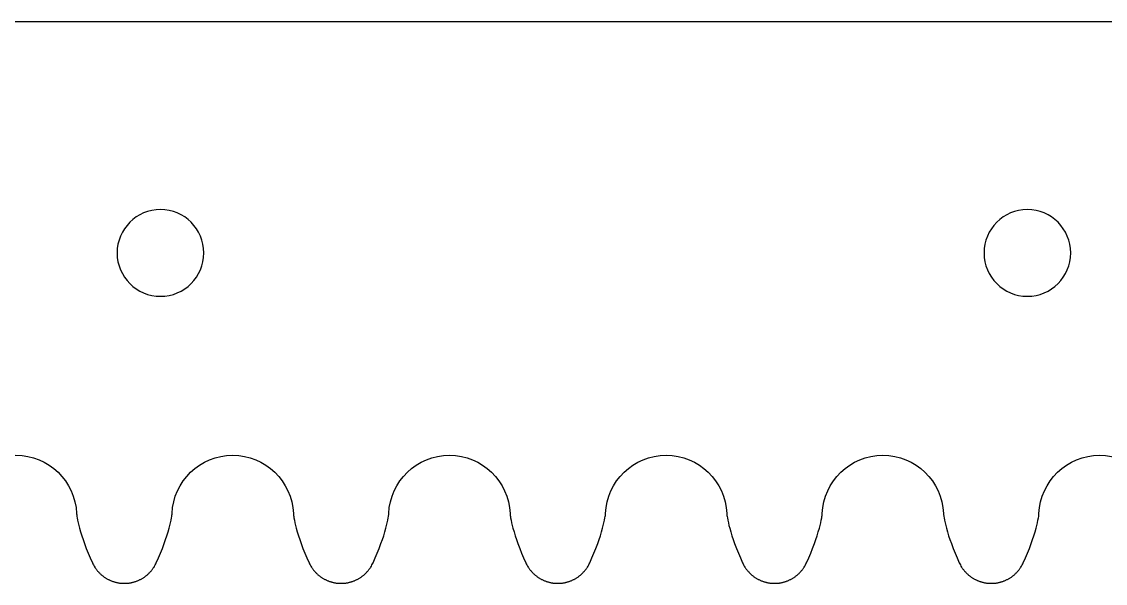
# Model space of a CAD drawing. Extents: x -1581 to -1270, y 120 to 168.
# Drawn here: x -1539.8 to -1502.3, y 149.02 to 168.45 of the extents above; entities that cross this region are included whole.
import ezdxf

# ---------------------------------------------------------------- set-up
doc = ezdxf.new("R2010")
doc.units = 0
doc.layers.add('V2_X8M8_BEARINGS', color=7, linetype='CONTINUOUS')

msp = doc.modelspace()

# ---------------------------------------------------------------- linework, layer by layer
at = {"layer": 'V2_X8M8_BEARINGS'}
for p, q in [((-1270.004, 168.445), (-1581.388, 168.445)), ((-1537.896, 151.427), (-1537.896, 151.412)), ((-1537.896, 151.412), (-1537.895, 151.403)), ((-1537.895, 151.403), (-1537.894, 151.398)), ((-1537.894, 151.398), (-1537.894, 151.39)), ((-1537.894, 151.39), (-1537.89, 151.366)), ((-1537.89, 151.366), (-1537.885, 151.331)), ((-1537.885, 151.331), (-1537.877, 151.285)), ((-1537.877, 151.285), (-1537.861, 151.199)), ((-1537.861, 151.199), (-1537.842, 151.11)), ((-1534.647, 151.11), (-1534.629, 151.199)), ((-1534.629, 151.199), (-1534.612, 151.285)), ((-1534.612, 151.285), (-1534.604, 151.331)), ((-1534.604, 151.331), (-1534.599, 151.366)), ((-1534.599, 151.366), (-1534.596, 151.39)), ((-1534.596, 151.39), (-1534.595, 151.398)), ((-1534.595, 151.398), (-1534.594, 151.403)), ((-1534.594, 151.412), (-1534.593, 151.427)), ((-1534.594, 151.403), (-1534.594, 151.412)), ((-1530.396, 151.427), (-1530.396, 151.412)), ((-1530.396, 151.412), (-1530.395, 151.403)), ((-1530.395, 151.403), (-1530.394, 151.398)), ((-1530.394, 151.398), (-1530.394, 151.39)), ((-1530.394, 151.39), (-1530.39, 151.366)), ((-1530.39, 151.366), (-1530.385, 151.331)), ((-1530.385, 151.331), (-1530.377, 151.285)), ((-1530.377, 151.285), (-1530.361, 151.199)), ((-1530.361, 151.199), (-1530.342, 151.11)), ((-1527.147, 151.11), (-1527.129, 151.199)), ((-1527.129, 151.199), (-1527.112, 151.285)), ((-1527.112, 151.285), (-1527.104, 151.331)), ((-1527.104, 151.331), (-1527.099, 151.366)), ((-1527.099, 151.366), (-1527.096, 151.39)), ((-1527.096, 151.39), (-1527.095, 151.398)), ((-1527.095, 151.398), (-1527.094, 151.403)), ((-1527.094, 151.412), (-1527.093, 151.427)), ((-1527.094, 151.403), (-1527.094, 151.412)), ((-1522.896, 151.427), (-1522.896, 151.412)), ((-1522.896, 151.412), (-1522.895, 151.403)), ((-1522.895, 151.403), (-1522.894, 151.398)), ((-1522.894, 151.398), (-1522.894, 151.39)), ((-1522.894, 151.39), (-1522.89, 151.366)), ((-1522.89, 151.366), (-1522.885, 151.331)), ((-1522.885, 151.331), (-1522.877, 151.285)), ((-1522.877, 151.285), (-1522.861, 151.199)), ((-1522.861, 151.199), (-1522.842, 151.11)), ((-1519.647, 151.11), (-1519.629, 151.199)), ((-1519.629, 151.199), (-1519.612, 151.285)), ((-1519.612, 151.285), (-1519.604, 151.331)), ((-1519.604, 151.331), (-1519.599, 151.366)), ((-1519.599, 151.366), (-1519.596, 151.39)), ((-1519.596, 151.39), (-1519.595, 151.398)), ((-1519.595, 151.398), (-1519.594, 151.403)), ((-1519.594, 151.412), (-1519.593, 151.427)), ((-1519.594, 151.403), (-1519.594, 151.412)), ((-1515.396, 151.427), (-1515.396, 151.412)), ((-1515.396, 151.412), (-1515.395, 151.403)), ((-1515.395, 151.403), (-1515.394, 151.398)), ((-1515.394, 151.398), (-1515.394, 151.39)), ((-1515.394, 151.39), (-1515.39, 151.366)), ((-1515.39, 151.366), (-1515.385, 151.331)), ((-1515.385, 151.331), (-1515.377, 151.285)), ((-1515.377, 151.285), (-1515.361, 151.199)), ((-1515.361, 151.199), (-1515.342, 151.11)), ((-1512.147, 151.11), (-1512.129, 151.199)), ((-1512.129, 151.199), (-1512.112, 151.285)), ((-1512.112, 151.285), (-1512.104, 151.331)), ((-1512.104, 151.331), (-1512.099, 151.366)), ((-1512.099, 151.366), (-1512.096, 151.39)), ((-1512.096, 151.39), (-1512.095, 151.398)), ((-1512.095, 151.398), (-1512.094, 151.403)), ((-1512.094, 151.412), (-1512.093, 151.427)), ((-1512.094, 151.403), (-1512.094, 151.412)), ((-1507.896, 151.427), (-1507.896, 151.412)), ((-1507.896, 151.412), (-1507.895, 151.403)), ((-1507.895, 151.403), (-1507.894, 151.398)), ((-1507.894, 151.398), (-1507.894, 151.39)), ((-1507.894, 151.39), (-1507.89, 151.366)), ((-1507.89, 151.366), (-1507.885, 151.331)), ((-1507.885, 151.331), (-1507.877, 151.285)), ((-1507.877, 151.285), (-1507.861, 151.199)), ((-1507.861, 151.199), (-1507.842, 151.11)), ((-1504.647, 151.11), (-1504.629, 151.199)), ((-1504.629, 151.199), (-1504.612, 151.285)), ((-1504.612, 151.285), (-1504.604, 151.331)), ((-1504.604, 151.331), (-1504.599, 151.366)), ((-1504.599, 151.366), (-1504.596, 151.39)), ((-1504.596, 151.39), (-1504.595, 151.398)), ((-1504.595, 151.398), (-1504.594, 151.403)), ((-1504.594, 151.412), (-1504.593, 151.427)), ((-1504.594, 151.403), (-1504.594, 151.412)), ((-1537.842, 151.11), (-1537.821, 151.02)), ((-1537.821, 151.02), (-1537.797, 150.928)), ((-1537.797, 150.928), (-1537.76, 150.797)), ((-1537.76, 150.797), (-1537.719, 150.663)), ((-1534.77, 150.663), (-1534.729, 150.797)), ((-1534.729, 150.797), (-1534.693, 150.928)), ((-1534.693, 150.928), (-1534.669, 151.02)), ((-1534.669, 151.02), (-1534.647, 151.11)), ((-1530.342, 151.11), (-1530.321, 151.02)), ((-1530.321, 151.02), (-1530.297, 150.928)), ((-1530.297, 150.928), (-1530.26, 150.797)), ((-1530.26, 150.797), (-1530.219, 150.663)), ((-1527.27, 150.663), (-1527.229, 150.797)), ((-1527.229, 150.797), (-1527.193, 150.928)), ((-1527.193, 150.928), (-1527.169, 151.02)), ((-1527.169, 151.02), (-1527.147, 151.11)), ((-1522.842, 151.11), (-1522.821, 151.02)), ((-1522.821, 151.02), (-1522.797, 150.928)), ((-1522.797, 150.928), (-1522.76, 150.797)), ((-1522.76, 150.797), (-1522.719, 150.663)), ((-1519.77, 150.663), (-1519.729, 150.797)), ((-1519.729, 150.797), (-1519.693, 150.928)), ((-1519.693, 150.928), (-1519.669, 151.02)), ((-1519.669, 151.02), (-1519.647, 151.11)), ((-1515.342, 151.11), (-1515.321, 151.02)), ((-1515.321, 151.02), (-1515.297, 150.928)), ((-1515.297, 150.928), (-1515.26, 150.797)), ((-1515.26, 150.797), (-1515.219, 150.663)), ((-1512.27, 150.663), (-1512.229, 150.797)), ((-1512.229, 150.797), (-1512.193, 150.928)), ((-1512.193, 150.928), (-1512.169, 151.02)), ((-1512.169, 151.02), (-1512.147, 151.11)), ((-1507.842, 151.11), (-1507.821, 151.02)), ((-1507.821, 151.02), (-1507.797, 150.928)), ((-1507.797, 150.928), (-1507.76, 150.797)), ((-1507.76, 150.797), (-1507.719, 150.663)), ((-1504.77, 150.663), (-1504.729, 150.797)), ((-1504.729, 150.797), (-1504.693, 150.928)), ((-1504.693, 150.928), (-1504.669, 151.02)), ((-1504.669, 151.02), (-1504.647, 151.11)), ((-1537.719, 150.663), (-1537.674, 150.527)), ((-1537.674, 150.527), (-1537.625, 150.389)), ((-1537.625, 150.389), (-1537.563, 150.223)), ((-1534.926, 150.223), (-1534.864, 150.389)), ((-1534.864, 150.389), (-1534.815, 150.527)), ((-1534.815, 150.527), (-1534.77, 150.663)), ((-1530.219, 150.663), (-1530.174, 150.527)), ((-1530.174, 150.527), (-1530.125, 150.389)), ((-1530.125, 150.389), (-1530.063, 150.223)), ((-1527.426, 150.223), (-1527.364, 150.389)), ((-1527.364, 150.389), (-1527.315, 150.527)), ((-1527.315, 150.527), (-1527.27, 150.663)), ((-1522.719, 150.663), (-1522.674, 150.527)), ((-1522.674, 150.527), (-1522.625, 150.389)), ((-1522.625, 150.389), (-1522.563, 150.223)), ((-1519.926, 150.223), (-1519.864, 150.389)), ((-1519.864, 150.389), (-1519.815, 150.527)), ((-1519.815, 150.527), (-1519.77, 150.663)), ((-1515.219, 150.663), (-1515.174, 150.527)), ((-1515.174, 150.527), (-1515.125, 150.389)), ((-1515.125, 150.389), (-1515.063, 150.223)), ((-1512.426, 150.223), (-1512.364, 150.389)), ((-1512.364, 150.389), (-1512.315, 150.527)), ((-1512.315, 150.527), (-1512.27, 150.663)), ((-1507.719, 150.663), (-1507.674, 150.527)), ((-1507.674, 150.527), (-1507.625, 150.389)), ((-1507.625, 150.389), (-1507.563, 150.223)), ((-1504.926, 150.223), (-1504.864, 150.389)), ((-1504.864, 150.389), (-1504.815, 150.527)), ((-1504.815, 150.527), (-1504.77, 150.663)), ((-1537.563, 150.223), (-1537.497, 150.058)), ((-1537.497, 150.058), (-1537.426, 149.892)), ((-1535.063, 149.892), (-1534.993, 150.058)), ((-1534.993, 150.058), (-1534.926, 150.223)), ((-1530.063, 150.223), (-1529.996, 150.058)), ((-1529.996, 150.058), (-1529.926, 149.892)), ((-1527.563, 149.892), (-1527.493, 150.058)), ((-1527.493, 150.058), (-1527.426, 150.223)), ((-1522.563, 150.223), (-1522.496, 150.058)), ((-1522.496, 150.058), (-1522.426, 149.892)), ((-1520.063, 149.892), (-1519.993, 150.058)), ((-1519.993, 150.058), (-1519.926, 150.223)), ((-1515.063, 150.223), (-1514.996, 150.058)), ((-1514.996, 150.058), (-1514.926, 149.892)), ((-1512.563, 149.892), (-1512.493, 150.058)), ((-1512.493, 150.058), (-1512.426, 150.223)), ((-1507.563, 150.223), (-1507.496, 150.058)), ((-1507.496, 150.058), (-1507.426, 149.892)), ((-1505.063, 149.892), (-1504.993, 150.058)), ((-1504.993, 150.058), (-1504.926, 150.223)), ((-1537.426, 149.892), (-1537.351, 149.725)), ((-1537.351, 149.725), (-1537.334, 149.688)), ((-1537.334, 149.688), (-1537.314, 149.651)), ((-1537.314, 149.651), (-1537.294, 149.615)), ((-1535.196, 149.615), (-1535.175, 149.651)), ((-1535.175, 149.651), (-1535.156, 149.688)), ((-1535.156, 149.688), (-1535.138, 149.725)), ((-1535.138, 149.725), (-1535.063, 149.892)), ((-1529.926, 149.892), (-1529.851, 149.725)), ((-1529.851, 149.725), (-1529.834, 149.688)), ((-1529.834, 149.688), (-1529.814, 149.651)), ((-1529.814, 149.651), (-1529.794, 149.615)), ((-1527.696, 149.615), (-1527.675, 149.651)), ((-1527.675, 149.651), (-1527.656, 149.688)), ((-1527.656, 149.688), (-1527.638, 149.725)), ((-1527.638, 149.725), (-1527.563, 149.892)), ((-1522.426, 149.892), (-1522.351, 149.725)), ((-1522.351, 149.725), (-1522.334, 149.688)), ((-1522.334, 149.688), (-1522.314, 149.651)), ((-1522.314, 149.651), (-1522.294, 149.615)), ((-1520.196, 149.615), (-1520.175, 149.651)), ((-1520.175, 149.651), (-1520.156, 149.688)), ((-1520.156, 149.688), (-1520.138, 149.725)), ((-1520.138, 149.725), (-1520.063, 149.892)), ((-1514.926, 149.892), (-1514.851, 149.725)), ((-1514.851, 149.725), (-1514.834, 149.688)), ((-1514.834, 149.688), (-1514.814, 149.651)), ((-1514.814, 149.651), (-1514.794, 149.615)), ((-1512.696, 149.615), (-1512.675, 149.651)), ((-1512.675, 149.651), (-1512.656, 149.688)), ((-1512.656, 149.688), (-1512.638, 149.725)), ((-1512.638, 149.725), (-1512.563, 149.892)), ((-1507.426, 149.892), (-1507.351, 149.725)), ((-1507.351, 149.725), (-1507.334, 149.688)), ((-1507.334, 149.688), (-1507.314, 149.651)), ((-1507.314, 149.651), (-1507.294, 149.615)), ((-1505.196, 149.615), (-1505.175, 149.651)), ((-1505.175, 149.651), (-1505.156, 149.688)), ((-1505.156, 149.688), (-1505.138, 149.725)), ((-1505.138, 149.725), (-1505.063, 149.892)), ((-1537.294, 149.615), (-1537.271, 149.579)), ((-1537.271, 149.579), (-1537.26, 149.561)), ((-1537.26, 149.561), (-1537.248, 149.543)), ((-1537.248, 149.543), (-1537.235, 149.525)), ((-1537.235, 149.525), (-1537.223, 149.508)), ((-1537.223, 149.508), (-1537.21, 149.491)), ((-1537.21, 149.491), (-1537.196, 149.474)), ((-1537.196, 149.474), (-1537.183, 149.457)), ((-1537.183, 149.457), (-1537.169, 149.44)), ((-1537.169, 149.44), (-1537.154, 149.424)), ((-1537.154, 149.424), (-1537.139, 149.408)), ((-1537.139, 149.408), (-1537.124, 149.392)), ((-1537.124, 149.392), (-1537.109, 149.376)), ((-1537.109, 149.376), (-1537.093, 149.36)), ((-1537.093, 149.36), (-1537.077, 149.345)), ((-1537.077, 149.345), (-1537.061, 149.33)), ((-1537.061, 149.33), (-1537.044, 149.315)), ((-1537.044, 149.315), (-1537.028, 149.301)), ((-1537.028, 149.301), (-1537.01, 149.287)), ((-1537.01, 149.287), (-1536.993, 149.273)), ((-1536.993, 149.273), (-1536.975, 149.259)), ((-1536.975, 149.259), (-1536.957, 149.246)), ((-1535.532, 149.246), (-1535.514, 149.259)), ((-1535.514, 149.259), (-1535.496, 149.273)), ((-1535.496, 149.273), (-1535.479, 149.287)), ((-1535.479, 149.287), (-1535.462, 149.301)), ((-1535.462, 149.301), (-1535.445, 149.315)), ((-1535.445, 149.315), (-1535.428, 149.33)), ((-1535.428, 149.33), (-1535.412, 149.345)), ((-1535.412, 149.345), (-1535.396, 149.36)), ((-1535.396, 149.36), (-1535.38, 149.376)), ((-1535.38, 149.376), (-1535.365, 149.392)), ((-1535.365, 149.392), (-1535.35, 149.408)), ((-1535.35, 149.408), (-1535.335, 149.424)), ((-1535.335, 149.424), (-1535.321, 149.44)), ((-1535.321, 149.44), (-1535.307, 149.457)), ((-1535.307, 149.457), (-1535.293, 149.474)), ((-1535.293, 149.474), (-1535.28, 149.491)), ((-1535.28, 149.491), (-1535.267, 149.508)), ((-1535.267, 149.508), (-1535.254, 149.525)), ((-1535.254, 149.525), (-1535.242, 149.543)), ((-1535.242, 149.543), (-1535.23, 149.561)), ((-1535.23, 149.561), (-1535.218, 149.579)), ((-1535.218, 149.579), (-1535.196, 149.615)), ((-1529.794, 149.615), (-1529.771, 149.579)), ((-1529.771, 149.579), (-1529.76, 149.561)), ((-1529.76, 149.561), (-1529.748, 149.543)), ((-1529.748, 149.543), (-1529.735, 149.525)), ((-1529.735, 149.525), (-1529.723, 149.508)), ((-1529.723, 149.508), (-1529.71, 149.491)), ((-1529.71, 149.491), (-1529.696, 149.474)), ((-1529.696, 149.474), (-1529.683, 149.457)), ((-1529.683, 149.457), (-1529.669, 149.44)), ((-1529.669, 149.44), (-1529.654, 149.424)), ((-1529.654, 149.424), (-1529.639, 149.408)), ((-1529.639, 149.408), (-1529.624, 149.392)), ((-1529.624, 149.392), (-1529.609, 149.376)), ((-1529.609, 149.376), (-1529.593, 149.36)), ((-1529.593, 149.36), (-1529.577, 149.345)), ((-1529.577, 149.345), (-1529.561, 149.33)), ((-1529.561, 149.33), (-1529.544, 149.315)), ((-1529.544, 149.315), (-1529.528, 149.301)), ((-1529.528, 149.301), (-1529.51, 149.287)), ((-1529.51, 149.287), (-1529.493, 149.273)), ((-1529.493, 149.273), (-1529.475, 149.259)), ((-1529.475, 149.259), (-1529.457, 149.246)), ((-1528.032, 149.246), (-1528.014, 149.259)), ((-1528.014, 149.259), (-1527.996, 149.273)), ((-1527.996, 149.273), (-1527.979, 149.287)), ((-1527.979, 149.287), (-1527.962, 149.301)), ((-1527.962, 149.301), (-1527.945, 149.315)), ((-1527.945, 149.315), (-1527.928, 149.33)), ((-1527.928, 149.33), (-1527.912, 149.345)), ((-1527.912, 149.345), (-1527.896, 149.36)), ((-1527.896, 149.36), (-1527.88, 149.376)), ((-1527.88, 149.376), (-1527.865, 149.392)), ((-1527.865, 149.392), (-1527.85, 149.408)), ((-1527.85, 149.408), (-1527.835, 149.424)), ((-1527.835, 149.424), (-1527.821, 149.44)), ((-1527.821, 149.44), (-1527.807, 149.457)), ((-1527.807, 149.457), (-1527.793, 149.474)), ((-1527.793, 149.474), (-1527.78, 149.491)), ((-1527.78, 149.491), (-1527.767, 149.508)), ((-1527.767, 149.508), (-1527.754, 149.525)), ((-1527.754, 149.525), (-1527.742, 149.543)), ((-1527.742, 149.543), (-1527.73, 149.561)), ((-1527.73, 149.561), (-1527.718, 149.579)), ((-1527.718, 149.579), (-1527.696, 149.615)), ((-1522.294, 149.615), (-1522.271, 149.579)), ((-1522.271, 149.579), (-1522.26, 149.561)), ((-1522.26, 149.561), (-1522.248, 149.543)), ((-1522.248, 149.543), (-1522.235, 149.525)), ((-1522.235, 149.525), (-1522.223, 149.508)), ((-1522.223, 149.508), (-1522.21, 149.491)), ((-1522.21, 149.491), (-1522.196, 149.474)), ((-1522.196, 149.474), (-1522.183, 149.457)), ((-1522.183, 149.457), (-1522.169, 149.44)), ((-1522.169, 149.44), (-1522.154, 149.424)), ((-1522.154, 149.424), (-1522.139, 149.408)), ((-1522.139, 149.408), (-1522.124, 149.392)), ((-1522.124, 149.392), (-1522.109, 149.376)), ((-1522.109, 149.376), (-1522.093, 149.36)), ((-1522.093, 149.36), (-1522.077, 149.345)), ((-1522.077, 149.345), (-1522.061, 149.33)), ((-1522.061, 149.33), (-1522.044, 149.315)), ((-1522.044, 149.315), (-1522.028, 149.301)), ((-1522.028, 149.301), (-1522.01, 149.287)), ((-1522.01, 149.287), (-1521.993, 149.273)), ((-1521.993, 149.273), (-1521.975, 149.259)), ((-1521.975, 149.259), (-1521.957, 149.246)), ((-1520.532, 149.246), (-1520.514, 149.259)), ((-1520.514, 149.259), (-1520.496, 149.273)), ((-1520.496, 149.273), (-1520.479, 149.287)), ((-1520.479, 149.287), (-1520.462, 149.301)), ((-1520.462, 149.301), (-1520.445, 149.315)), ((-1520.445, 149.315), (-1520.428, 149.33)), ((-1520.428, 149.33), (-1520.412, 149.345)), ((-1520.412, 149.345), (-1520.396, 149.36)), ((-1520.396, 149.36), (-1520.38, 149.376)), ((-1520.38, 149.376), (-1520.365, 149.392)), ((-1520.365, 149.392), (-1520.35, 149.408)), ((-1520.35, 149.408), (-1520.335, 149.424)), ((-1520.335, 149.424), (-1520.321, 149.44)), ((-1520.321, 149.44), (-1520.307, 149.457)), ((-1520.307, 149.457), (-1520.293, 149.474)), ((-1520.293, 149.474), (-1520.28, 149.491)), ((-1520.28, 149.491), (-1520.267, 149.508)), ((-1520.267, 149.508), (-1520.254, 149.525)), ((-1520.254, 149.525), (-1520.242, 149.543)), ((-1520.242, 149.543), (-1520.23, 149.561)), ((-1520.23, 149.561), (-1520.218, 149.579)), ((-1520.218, 149.579), (-1520.196, 149.615)), ((-1514.794, 149.615), (-1514.771, 149.579)), ((-1514.771, 149.579), (-1514.76, 149.561)), ((-1514.76, 149.561), (-1514.748, 149.543)), ((-1514.748, 149.543), (-1514.735, 149.525)), ((-1514.735, 149.525), (-1514.723, 149.508)), ((-1514.723, 149.508), (-1514.71, 149.491)), ((-1514.71, 149.491), (-1514.696, 149.474)), ((-1514.696, 149.474), (-1514.683, 149.457)), ((-1514.683, 149.457), (-1514.669, 149.44)), ((-1514.669, 149.44), (-1514.654, 149.424)), ((-1514.654, 149.424), (-1514.639, 149.408)), ((-1514.639, 149.408), (-1514.624, 149.392)), ((-1514.624, 149.392), (-1514.609, 149.376)), ((-1514.609, 149.376), (-1514.593, 149.36)), ((-1514.593, 149.36), (-1514.577, 149.345)), ((-1514.577, 149.345), (-1514.561, 149.33)), ((-1514.561, 149.33), (-1514.544, 149.315)), ((-1514.544, 149.315), (-1514.528, 149.301)), ((-1514.528, 149.301), (-1514.51, 149.287)), ((-1514.51, 149.287), (-1514.493, 149.273)), ((-1514.493, 149.273), (-1514.475, 149.259)), ((-1514.475, 149.259), (-1514.457, 149.246)), ((-1513.032, 149.246), (-1513.014, 149.259)), ((-1513.014, 149.259), (-1512.996, 149.273)), ((-1512.996, 149.273), (-1512.979, 149.287)), ((-1512.979, 149.287), (-1512.962, 149.301)), ((-1512.962, 149.301), (-1512.945, 149.315)), ((-1512.945, 149.315), (-1512.928, 149.33)), ((-1512.928, 149.33), (-1512.912, 149.345)), ((-1512.912, 149.345), (-1512.896, 149.36)), ((-1512.896, 149.36), (-1512.88, 149.376)), ((-1512.88, 149.376), (-1512.865, 149.392)), ((-1512.865, 149.392), (-1512.85, 149.408)), ((-1512.85, 149.408), (-1512.835, 149.424)), ((-1512.835, 149.424), (-1512.821, 149.44)), ((-1512.821, 149.44), (-1512.807, 149.457)), ((-1512.807, 149.457), (-1512.793, 149.474)), ((-1512.793, 149.474), (-1512.78, 149.491)), ((-1512.78, 149.491), (-1512.767, 149.508)), ((-1512.767, 149.508), (-1512.754, 149.525)), ((-1512.754, 149.525), (-1512.742, 149.543)), ((-1512.742, 149.543), (-1512.73, 149.561)), ((-1512.73, 149.561), (-1512.718, 149.579)), ((-1512.718, 149.579), (-1512.696, 149.615)), ((-1507.294, 149.615), (-1507.271, 149.579)), ((-1507.271, 149.579), (-1507.26, 149.561)), ((-1507.26, 149.561), (-1507.248, 149.543)), ((-1507.248, 149.543), (-1507.235, 149.525)), ((-1507.235, 149.525), (-1507.223, 149.508)), ((-1507.223, 149.508), (-1507.21, 149.491)), ((-1507.21, 149.491), (-1507.196, 149.474)), ((-1507.196, 149.474), (-1507.183, 149.457)), ((-1507.183, 149.457), (-1507.169, 149.44)), ((-1507.169, 149.44), (-1507.154, 149.424)), ((-1507.154, 149.424), (-1507.139, 149.408)), ((-1507.139, 149.408), (-1507.124, 149.392)), ((-1507.124, 149.392), (-1507.109, 149.376)), ((-1507.109, 149.376), (-1507.093, 149.36)), ((-1507.093, 149.36), (-1507.077, 149.345)), ((-1507.077, 149.345), (-1507.061, 149.33)), ((-1507.061, 149.33), (-1507.044, 149.315)), ((-1507.044, 149.315), (-1507.028, 149.301)), ((-1507.028, 149.301), (-1507.01, 149.287)), ((-1507.01, 149.287), (-1506.993, 149.273)), ((-1506.993, 149.273), (-1506.975, 149.259)), ((-1506.975, 149.259), (-1506.957, 149.246)), ((-1505.532, 149.246), (-1505.514, 149.259)), ((-1505.514, 149.259), (-1505.496, 149.273)), ((-1505.496, 149.273), (-1505.479, 149.287)), ((-1505.479, 149.287), (-1505.462, 149.301)), ((-1505.462, 149.301), (-1505.445, 149.315)), ((-1505.445, 149.315), (-1505.428, 149.33)), ((-1505.428, 149.33), (-1505.412, 149.345)), ((-1505.412, 149.345), (-1505.396, 149.36)), ((-1505.396, 149.36), (-1505.38, 149.376)), ((-1505.38, 149.376), (-1505.365, 149.392)), ((-1505.365, 149.392), (-1505.35, 149.408)), ((-1505.35, 149.408), (-1505.335, 149.424)), ((-1505.335, 149.424), (-1505.321, 149.44)), ((-1505.321, 149.44), (-1505.307, 149.457)), ((-1505.307, 149.457), (-1505.293, 149.474)), ((-1505.293, 149.474), (-1505.28, 149.491)), ((-1505.28, 149.491), (-1505.267, 149.508)), ((-1505.267, 149.508), (-1505.254, 149.525)), ((-1505.254, 149.525), (-1505.242, 149.543)), ((-1505.242, 149.543), (-1505.23, 149.561)), ((-1505.23, 149.561), (-1505.218, 149.579)), ((-1505.218, 149.579), (-1505.196, 149.615)), ((-1536.957, 149.246), (-1536.939, 149.233)), ((-1536.939, 149.233), (-1536.921, 149.221)), ((-1536.921, 149.221), (-1536.902, 149.209)), ((-1536.902, 149.209), (-1536.883, 149.197)), ((-1536.883, 149.197), (-1536.864, 149.185)), ((-1536.864, 149.185), (-1536.845, 149.174)), ((-1536.845, 149.174), (-1536.825, 149.163)), ((-1536.825, 149.163), (-1536.806, 149.153)), ((-1536.806, 149.153), (-1536.786, 149.143)), ((-1536.786, 149.143), (-1536.766, 149.133)), ((-1536.766, 149.133), (-1536.746, 149.124)), ((-1536.746, 149.124), (-1536.725, 149.115)), ((-1536.725, 149.115), (-1536.705, 149.106)), ((-1536.705, 149.106), (-1536.684, 149.098)), ((-1536.684, 149.098), (-1536.664, 149.09)), ((-1536.664, 149.09), (-1536.643, 149.083)), ((-1536.643, 149.083), (-1536.622, 149.076)), ((-1536.622, 149.076), (-1536.601, 149.069)), ((-1536.601, 149.069), (-1536.58, 149.063)), ((-1536.58, 149.063), (-1536.559, 149.057)), ((-1536.559, 149.057), (-1536.538, 149.052)), ((-1536.538, 149.052), (-1536.517, 149.047)), ((-1536.517, 149.047), (-1536.496, 149.042)), ((-1536.496, 149.042), (-1536.475, 149.038)), ((-1536.475, 149.038), (-1536.454, 149.034)), ((-1536.454, 149.034), (-1536.433, 149.031)), ((-1536.433, 149.031), (-1536.412, 149.027)), ((-1536.412, 149.027), (-1536.369, 149.022)), ((-1536.369, 149.022), (-1536.328, 149.019)), ((-1536.328, 149.019), (-1536.286, 149.017)), ((-1536.286, 149.017), (-1536.245, 149.016)), ((-1536.245, 149.016), (-1536.203, 149.017)), ((-1536.203, 149.017), (-1536.162, 149.019)), ((-1536.162, 149.019), (-1536.12, 149.022)), ((-1536.12, 149.022), (-1536.078, 149.027)), ((-1536.078, 149.027), (-1536.057, 149.031)), ((-1536.057, 149.031), (-1536.036, 149.034)), ((-1536.036, 149.034), (-1536.014, 149.038)), ((-1536.014, 149.038), (-1535.993, 149.042)), ((-1535.993, 149.042), (-1535.972, 149.047)), ((-1535.972, 149.047), (-1535.951, 149.052)), ((-1535.951, 149.052), (-1535.93, 149.057)), ((-1535.93, 149.057), (-1535.909, 149.063)), ((-1535.909, 149.063), (-1535.888, 149.069)), ((-1535.888, 149.069), (-1535.867, 149.076)), ((-1535.867, 149.076), (-1535.846, 149.083)), ((-1535.846, 149.083), (-1535.826, 149.09)), ((-1535.826, 149.09), (-1535.805, 149.098)), ((-1535.805, 149.098), (-1535.784, 149.106)), ((-1535.784, 149.106), (-1535.764, 149.115)), ((-1535.764, 149.115), (-1535.744, 149.124)), ((-1535.744, 149.124), (-1535.724, 149.133)), ((-1535.724, 149.133), (-1535.704, 149.143)), ((-1535.704, 149.143), (-1535.684, 149.153)), ((-1535.684, 149.153), (-1535.664, 149.163)), ((-1535.664, 149.163), (-1535.645, 149.174)), ((-1535.645, 149.174), (-1535.625, 149.185)), ((-1535.625, 149.185), (-1535.606, 149.197)), ((-1535.606, 149.197), (-1535.587, 149.209)), ((-1535.587, 149.209), (-1535.569, 149.221)), ((-1535.569, 149.221), (-1535.55, 149.233)), ((-1535.55, 149.233), (-1535.532, 149.246)), ((-1529.457, 149.246), (-1529.439, 149.233)), ((-1529.439, 149.233), (-1529.421, 149.221)), ((-1529.421, 149.221), (-1529.402, 149.209)), ((-1529.402, 149.209), (-1529.383, 149.197)), ((-1529.383, 149.197), (-1529.364, 149.185)), ((-1529.364, 149.185), (-1529.345, 149.174)), ((-1529.345, 149.174), (-1529.325, 149.163)), ((-1529.325, 149.163), (-1529.306, 149.153)), ((-1529.306, 149.153), (-1529.286, 149.143)), ((-1529.286, 149.143), (-1529.266, 149.133)), ((-1529.266, 149.133), (-1529.246, 149.124)), ((-1529.246, 149.124), (-1529.225, 149.115)), ((-1529.225, 149.115), (-1529.205, 149.106)), ((-1529.205, 149.106), (-1529.184, 149.098)), ((-1529.184, 149.098), (-1529.164, 149.09)), ((-1529.164, 149.09), (-1529.143, 149.083)), ((-1529.143, 149.083), (-1529.122, 149.076)), ((-1529.122, 149.076), (-1529.101, 149.069)), ((-1529.101, 149.069), (-1529.08, 149.063)), ((-1529.08, 149.063), (-1529.059, 149.057)), ((-1529.059, 149.057), (-1529.038, 149.052)), ((-1529.038, 149.052), (-1529.017, 149.047)), ((-1529.017, 149.047), (-1528.996, 149.042)), ((-1528.996, 149.042), (-1528.975, 149.038)), ((-1528.975, 149.038), (-1528.954, 149.034)), ((-1528.954, 149.034), (-1528.933, 149.031)), ((-1528.933, 149.031), (-1528.912, 149.027)), ((-1528.912, 149.027), (-1528.869, 149.022)), ((-1528.869, 149.022), (-1528.828, 149.019)), ((-1528.828, 149.019), (-1528.786, 149.017)), ((-1528.786, 149.017), (-1528.745, 149.016)), ((-1528.745, 149.016), (-1528.703, 149.017)), ((-1528.703, 149.017), (-1528.662, 149.019)), ((-1528.662, 149.019), (-1528.62, 149.022)), ((-1528.62, 149.022), (-1528.578, 149.027)), ((-1528.578, 149.027), (-1528.557, 149.031)), ((-1528.557, 149.031), (-1528.536, 149.034)), ((-1528.536, 149.034), (-1528.514, 149.038)), ((-1528.514, 149.038), (-1528.493, 149.042)), ((-1528.493, 149.042), (-1528.472, 149.047)), ((-1528.472, 149.047), (-1528.451, 149.052)), ((-1528.451, 149.052), (-1528.43, 149.057)), ((-1528.43, 149.057), (-1528.409, 149.063)), ((-1528.409, 149.063), (-1528.388, 149.069)), ((-1528.388, 149.069), (-1528.367, 149.076)), ((-1528.367, 149.076), (-1528.346, 149.083)), ((-1528.346, 149.083), (-1528.326, 149.09)), ((-1528.326, 149.09), (-1528.305, 149.098)), ((-1528.305, 149.098), (-1528.284, 149.106)), ((-1528.284, 149.106), (-1528.264, 149.115)), ((-1528.264, 149.115), (-1528.244, 149.124)), ((-1528.244, 149.124), (-1528.224, 149.133)), ((-1528.224, 149.133), (-1528.204, 149.143)), ((-1528.204, 149.143), (-1528.184, 149.153)), ((-1528.184, 149.153), (-1528.164, 149.163)), ((-1528.164, 149.163), (-1528.145, 149.174)), ((-1528.145, 149.174), (-1528.125, 149.185)), ((-1528.125, 149.185), (-1528.106, 149.197)), ((-1528.106, 149.197), (-1528.087, 149.209)), ((-1528.087, 149.209), (-1528.069, 149.221)), ((-1528.069, 149.221), (-1528.05, 149.233)), ((-1528.05, 149.233), (-1528.032, 149.246)), ((-1521.957, 149.246), (-1521.939, 149.233)), ((-1521.939, 149.233), (-1521.921, 149.221)), ((-1521.921, 149.221), (-1521.902, 149.209)), ((-1521.902, 149.209), (-1521.883, 149.197)), ((-1521.883, 149.197), (-1521.864, 149.185)), ((-1521.864, 149.185), (-1521.845, 149.174)), ((-1521.845, 149.174), (-1521.825, 149.163)), ((-1521.825, 149.163), (-1521.806, 149.153)), ((-1521.806, 149.153), (-1521.786, 149.143)), ((-1521.786, 149.143), (-1521.766, 149.133)), ((-1521.766, 149.133), (-1521.746, 149.124)), ((-1521.746, 149.124), (-1521.725, 149.115)), ((-1521.725, 149.115), (-1521.705, 149.106)), ((-1521.705, 149.106), (-1521.684, 149.098)), ((-1521.684, 149.098), (-1521.664, 149.09)), ((-1521.664, 149.09), (-1521.643, 149.083)), ((-1521.643, 149.083), (-1521.622, 149.076)), ((-1521.622, 149.076), (-1521.601, 149.069)), ((-1521.601, 149.069), (-1521.58, 149.063)), ((-1521.58, 149.063), (-1521.559, 149.057)), ((-1521.559, 149.057), (-1521.538, 149.052)), ((-1521.538, 149.052), (-1521.517, 149.047)), ((-1521.517, 149.047), (-1521.496, 149.042)), ((-1521.496, 149.042), (-1521.475, 149.038)), ((-1521.475, 149.038), (-1521.454, 149.034)), ((-1521.454, 149.034), (-1521.433, 149.031)), ((-1521.433, 149.031), (-1521.412, 149.027)), ((-1521.412, 149.027), (-1521.369, 149.022)), ((-1521.369, 149.022), (-1521.328, 149.019)), ((-1521.328, 149.019), (-1521.286, 149.017)), ((-1521.286, 149.017), (-1521.245, 149.016)), ((-1521.245, 149.016), (-1521.203, 149.017)), ((-1521.203, 149.017), (-1521.162, 149.019)), ((-1521.162, 149.019), (-1521.12, 149.022)), ((-1521.12, 149.022), (-1521.078, 149.027)), ((-1521.078, 149.027), (-1521.057, 149.031)), ((-1521.057, 149.031), (-1521.036, 149.034)), ((-1521.036, 149.034), (-1521.014, 149.038)), ((-1521.014, 149.038), (-1520.993, 149.042)), ((-1520.993, 149.042), (-1520.972, 149.047)), ((-1520.972, 149.047), (-1520.951, 149.052)), ((-1520.951, 149.052), (-1520.93, 149.057)), ((-1520.93, 149.057), (-1520.909, 149.063)), ((-1520.909, 149.063), (-1520.888, 149.069)), ((-1520.888, 149.069), (-1520.867, 149.076)), ((-1520.867, 149.076), (-1520.846, 149.083)), ((-1520.846, 149.083), (-1520.826, 149.09)), ((-1520.826, 149.09), (-1520.805, 149.098)), ((-1520.805, 149.098), (-1520.784, 149.106)), ((-1520.784, 149.106), (-1520.764, 149.115)), ((-1520.764, 149.115), (-1520.744, 149.124)), ((-1520.744, 149.124), (-1520.724, 149.133)), ((-1520.724, 149.133), (-1520.704, 149.143)), ((-1520.704, 149.143), (-1520.684, 149.153)), ((-1520.684, 149.153), (-1520.664, 149.163)), ((-1520.664, 149.163), (-1520.645, 149.174)), ((-1520.645, 149.174), (-1520.625, 149.185)), ((-1520.625, 149.185), (-1520.606, 149.197)), ((-1520.606, 149.197), (-1520.587, 149.209)), ((-1520.587, 149.209), (-1520.569, 149.221)), ((-1520.569, 149.221), (-1520.55, 149.233)), ((-1520.55, 149.233), (-1520.532, 149.246)), ((-1514.457, 149.246), (-1514.439, 149.233)), ((-1514.439, 149.233), (-1514.421, 149.221)), ((-1514.421, 149.221), (-1514.402, 149.209)), ((-1514.402, 149.209), (-1514.383, 149.197)), ((-1514.383, 149.197), (-1514.364, 149.185)), ((-1514.364, 149.185), (-1514.345, 149.174)), ((-1514.345, 149.174), (-1514.325, 149.163)), ((-1514.325, 149.163), (-1514.306, 149.153)), ((-1514.306, 149.153), (-1514.286, 149.143)), ((-1514.286, 149.143), (-1514.266, 149.133)), ((-1514.266, 149.133), (-1514.246, 149.124)), ((-1514.246, 149.124), (-1514.225, 149.115)), ((-1514.225, 149.115), (-1514.205, 149.106)), ((-1514.205, 149.106), (-1514.184, 149.098)), ((-1514.184, 149.098), (-1514.164, 149.09)), ((-1514.164, 149.09), (-1514.143, 149.083)), ((-1514.143, 149.083), (-1514.122, 149.076)), ((-1514.122, 149.076), (-1514.101, 149.069)), ((-1514.101, 149.069), (-1514.08, 149.063)), ((-1514.08, 149.063), (-1514.059, 149.057)), ((-1514.059, 149.057), (-1514.038, 149.052)), ((-1514.038, 149.052), (-1514.017, 149.047)), ((-1514.017, 149.047), (-1513.996, 149.042)), ((-1513.996, 149.042), (-1513.975, 149.038)), ((-1513.975, 149.038), (-1513.954, 149.034)), ((-1513.954, 149.034), (-1513.933, 149.031)), ((-1513.933, 149.031), (-1513.912, 149.027)), ((-1513.912, 149.027), (-1513.869, 149.022)), ((-1513.869, 149.022), (-1513.828, 149.019)), ((-1513.828, 149.019), (-1513.786, 149.017)), ((-1513.786, 149.017), (-1513.745, 149.016)), ((-1513.745, 149.016), (-1513.703, 149.017)), ((-1513.703, 149.017), (-1513.662, 149.019)), ((-1513.662, 149.019), (-1513.62, 149.022)), ((-1513.62, 149.022), (-1513.578, 149.027)), ((-1513.578, 149.027), (-1513.557, 149.031)), ((-1513.557, 149.031), (-1513.536, 149.034)), ((-1513.536, 149.034), (-1513.514, 149.038)), ((-1513.514, 149.038), (-1513.493, 149.042)), ((-1513.493, 149.042), (-1513.472, 149.047)), ((-1513.472, 149.047), (-1513.451, 149.052)), ((-1513.451, 149.052), (-1513.43, 149.057)), ((-1513.43, 149.057), (-1513.409, 149.063)), ((-1513.409, 149.063), (-1513.388, 149.069)), ((-1513.388, 149.069), (-1513.367, 149.076)), ((-1513.367, 149.076), (-1513.346, 149.083)), ((-1513.346, 149.083), (-1513.326, 149.09)), ((-1513.326, 149.09), (-1513.305, 149.098)), ((-1513.305, 149.098), (-1513.284, 149.106)), ((-1513.284, 149.106), (-1513.264, 149.115)), ((-1513.264, 149.115), (-1513.244, 149.124)), ((-1513.244, 149.124), (-1513.224, 149.133)), ((-1513.224, 149.133), (-1513.204, 149.143)), ((-1513.204, 149.143), (-1513.184, 149.153)), ((-1513.184, 149.153), (-1513.164, 149.163)), ((-1513.164, 149.163), (-1513.145, 149.174)), ((-1513.145, 149.174), (-1513.125, 149.185)), ((-1513.125, 149.185), (-1513.106, 149.197)), ((-1513.106, 149.197), (-1513.087, 149.209)), ((-1513.087, 149.209), (-1513.069, 149.221)), ((-1513.069, 149.221), (-1513.05, 149.233)), ((-1513.05, 149.233), (-1513.032, 149.246)), ((-1506.957, 149.246), (-1506.939, 149.233)), ((-1506.939, 149.233), (-1506.921, 149.221)), ((-1506.921, 149.221), (-1506.902, 149.209)), ((-1506.902, 149.209), (-1506.883, 149.197)), ((-1506.883, 149.197), (-1506.864, 149.185)), ((-1506.864, 149.185), (-1506.845, 149.174)), ((-1506.845, 149.174), (-1506.825, 149.163)), ((-1506.825, 149.163), (-1506.806, 149.153)), ((-1506.806, 149.153), (-1506.786, 149.143)), ((-1506.786, 149.143), (-1506.766, 149.133)), ((-1506.766, 149.133), (-1506.746, 149.124)), ((-1506.746, 149.124), (-1506.725, 149.115)), ((-1506.725, 149.115), (-1506.705, 149.106)), ((-1506.705, 149.106), (-1506.684, 149.098)), ((-1506.684, 149.098), (-1506.664, 149.09)), ((-1506.664, 149.09), (-1506.643, 149.083)), ((-1506.643, 149.083), (-1506.622, 149.076)), ((-1506.622, 149.076), (-1506.601, 149.069)), ((-1506.601, 149.069), (-1506.58, 149.063)), ((-1506.58, 149.063), (-1506.559, 149.057)), ((-1506.559, 149.057), (-1506.538, 149.052)), ((-1506.538, 149.052), (-1506.517, 149.047)), ((-1506.517, 149.047), (-1506.496, 149.042)), ((-1506.496, 149.042), (-1506.475, 149.038)), ((-1506.475, 149.038), (-1506.454, 149.034)), ((-1506.454, 149.034), (-1506.433, 149.031)), ((-1506.433, 149.031), (-1506.412, 149.027)), ((-1506.412, 149.027), (-1506.369, 149.022)), ((-1506.369, 149.022), (-1506.328, 149.019)), ((-1506.328, 149.019), (-1506.286, 149.017)), ((-1506.286, 149.017), (-1506.245, 149.016)), ((-1506.245, 149.016), (-1506.203, 149.017)), ((-1506.203, 149.017), (-1506.162, 149.019)), ((-1506.162, 149.019), (-1506.12, 149.022)), ((-1506.12, 149.022), (-1506.078, 149.027)), ((-1506.078, 149.027), (-1506.057, 149.031)), ((-1506.057, 149.031), (-1506.036, 149.034)), ((-1506.036, 149.034), (-1506.014, 149.038)), ((-1506.014, 149.038), (-1505.993, 149.042)), ((-1505.993, 149.042), (-1505.972, 149.047)), ((-1505.972, 149.047), (-1505.951, 149.052)), ((-1505.951, 149.052), (-1505.93, 149.057)), ((-1505.93, 149.057), (-1505.909, 149.063)), ((-1505.909, 149.063), (-1505.888, 149.069)), ((-1505.888, 149.069), (-1505.867, 149.076)), ((-1505.867, 149.076), (-1505.846, 149.083)), ((-1505.846, 149.083), (-1505.826, 149.09)), ((-1505.826, 149.09), (-1505.805, 149.098)), ((-1505.805, 149.098), (-1505.784, 149.106)), ((-1505.784, 149.106), (-1505.764, 149.115)), ((-1505.764, 149.115), (-1505.744, 149.124)), ((-1505.744, 149.124), (-1505.724, 149.133)), ((-1505.724, 149.133), (-1505.704, 149.143)), ((-1505.704, 149.143), (-1505.684, 149.153)), ((-1505.684, 149.153), (-1505.664, 149.163)), ((-1505.664, 149.163), (-1505.645, 149.174)), ((-1505.645, 149.174), (-1505.625, 149.185)), ((-1505.625, 149.185), (-1505.606, 149.197)), ((-1505.606, 149.197), (-1505.587, 149.209)), ((-1505.587, 149.209), (-1505.569, 149.221)), ((-1505.569, 149.221), (-1505.55, 149.233)), ((-1505.55, 149.233), (-1505.532, 149.246))]:
    msp.add_line(p, q, dxfattribs=at)
at = {"layer": 'V2_X8M8_BEARINGS', "extrusion": (0, 0, -1)}
for centre in [(1534.995, 160.445), (1504.995, 160.445)]:
    msp.add_circle(centre, 1.5, dxfattribs=at)
for centre in [(1539.995, 151.345), (1532.495, 151.345), (1524.995, 151.345), (1517.495, 151.345), (1509.995, 151.345), (1502.495, 151.345)]:
    msp.add_arc(centre, 2.1, 2.2217, 177.7783, dxfattribs=at)

doc.saveas('drawing.dxf')
